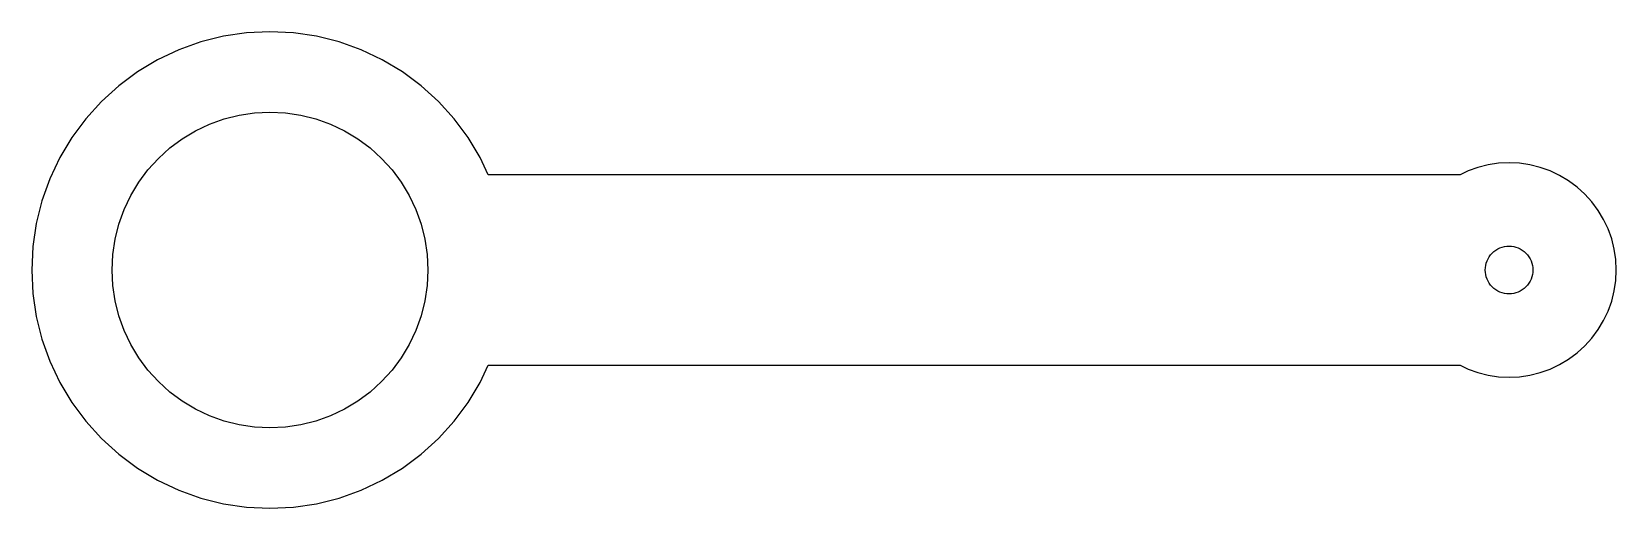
# Model space of a CAD drawing. Header units: millimetres. Extents: x -33.2 to 33.2, y -10 to 10.
import ezdxf

# ---------------------------------------------------------------- set-up
doc = ezdxf.new("R2010")
doc.units = ezdxf.units.MM
doc.layers.add('CUT', color=1, linetype='Continuous')

msp = doc.modelspace()

# ---------------------------------------------------------------- linework, layer by layer
at = {"layer": 'CUT'}
for points in [[(-22.2698, -9.9518), (-21.2991, -9.8079), (-20.3472, -9.5694), (-19.4232, -9.2388), (-18.536, -8.8192), (-17.6943, -8.3147), (-16.9061, -7.7301), (-16.1789, -7.0711), (-15.5199, -6.3439), (-14.9353, -5.5557), (-14.4308, -4.714), (-14.0931, -4), (26.695, -4), (27.0279, -4.1575), (27.4437, -4.3062), (27.8721, -4.4135), (28.3089, -4.4783), (28.75, -4.5), (29.1911, -4.4783), (29.6279, -4.4135), (30.0563, -4.3062), (30.4721, -4.1575), (30.8713, -3.9686), (31.2501, -3.7416), (31.6048, -3.4785), (31.932, -3.182), (32.2285, -2.8548), (32.4916, -2.5001), (32.7186, -2.1213), (32.9075, -1.7221), (33.0562, -1.3063), (33.1635, -0.8779), (33.2283, -0.4411), (33.25, 0), (33.2283, 0.4411), (33.1635, 0.8779), (33.0562, 1.3063), (32.9075, 1.7221), (32.7186, 2.1213), (32.4916, 2.5001), (32.2285, 2.8548), (31.932, 3.182), (31.6048, 3.4785), (31.2501, 3.7416), (30.8713, 3.9686), (30.4721, 4.1575), (30.0563, 4.3062), (29.6279, 4.4135), (29.1911, 4.4783), (28.75, 4.5), (28.3089, 4.4783), (27.8721, 4.4135), (27.4437, 4.3062), (27.0279, 4.1575), (26.695, 4), (-14.0931, 4), (-14.4308, 4.714), (-14.9353, 5.5557), (-15.5199, 6.3439), (-16.1789, 7.0711), (-16.9061, 7.7301), (-17.6943, 8.3147), (-18.536, 8.8192), (-19.4232, 9.2388), (-20.3472, 9.5694), (-21.2991, 9.8079), (-22.2698, 9.9518), (-23.25, 10), (-24.2302, 9.9518), (-25.2009, 9.8079), (-26.1528, 9.5694), (-27.0768, 9.2388), (-27.964, 8.8192), (-28.8057, 8.3147), (-29.5939, 7.7301), (-30.3211, 7.0711), (-30.9801, 6.3439), (-31.5647, 5.5557), (-32.0692, 4.714), (-32.4888, 3.8268), (-32.8194, 2.9028), (-33.0579, 1.9509), (-33.2018, 0.9802), (-33.25, 0), (-33.2018, -0.9802), (-33.0579, -1.9509), (-32.8194, -2.9028), (-32.4888, -3.8268), (-32.0692, -4.714), (-31.5647, -5.5557), (-30.9801, -6.3439), (-30.3211, -7.0711), (-29.5939, -7.7301), (-28.8057, -8.3147), (-27.964, -8.8192), (-27.0768, -9.2388), (-26.1528, -9.5694), (-25.2009, -9.8079), (-24.2302, -9.9518), (-23.25, -10)], [(-23.8994, -6.5931), (-24.5425, -6.4977), (-25.1731, -6.3397), (-25.7853, -6.1207), (-26.373, -5.8427), (-26.9306, -5.5085), (-27.4528, -5.1212), (-27.9346, -4.6846), (-28.3712, -4.2028), (-28.7585, -3.6806), (-29.0927, -3.123), (-29.3707, -2.5353), (-29.5897, -1.9231), (-29.7477, -1.2925), (-29.8431, -0.6494), (-29.875, 0), (-29.8431, 0.6494), (-29.7477, 1.2925), (-29.5897, 1.9231), (-29.3707, 2.5353), (-29.0927, 3.123), (-28.7585, 3.6806), (-28.3712, 4.2028), (-27.9346, 4.6846), (-27.4528, 5.1212), (-26.9306, 5.5085), (-26.373, 5.8427), (-25.7853, 6.1207), (-25.1731, 6.3397), (-24.5425, 6.4977), (-23.8994, 6.5931), (-23.25, 6.625), (-22.6006, 6.5931), (-21.9575, 6.4977), (-21.3269, 6.3397), (-20.7147, 6.1207), (-20.127, 5.8427), (-19.5694, 5.5085), (-19.0472, 5.1212), (-18.5654, 4.6846), (-18.1288, 4.2028), (-17.7415, 3.6806), (-17.4073, 3.123), (-17.1293, 2.5353), (-16.9103, 1.9231), (-16.7523, 1.2925), (-16.6569, 0.6494), (-16.625, 0), (-16.6569, -0.6494), (-16.7523, -1.2925), (-16.9103, -1.9231), (-17.1293, -2.5353), (-17.4073, -3.123), (-17.7415, -3.6806), (-18.1288, -4.2028), (-18.5654, -4.6846), (-19.0472, -5.1212), (-19.5694, -5.5085), (-20.127, -5.8427), (-20.7147, -6.1207), (-21.3269, -6.3397), (-21.9575, -6.4977), (-22.6006, -6.5931), (-23.25, -6.625)], [(28.652, -0.9952), (28.5549, -0.9808), (28.4597, -0.9569), (28.3673, -0.9239), (28.2786, -0.8819), (28.1944, -0.8315), (28.1156, -0.773), (28.0429, -0.7071), (27.977, -0.6344), (27.9185, -0.5556), (27.8681, -0.4714), (27.8261, -0.3827), (27.793, -0.2903), (27.7692, -0.1951), (27.7548, -0.098), (27.75, 0), (27.7548, 0.098), (27.7692, 0.1951), (27.793, 0.2903), (27.8261, 0.3827), (27.8681, 0.4714), (27.9185, 0.5556), (27.977, 0.6344), (28.0429, 0.7071), (28.1156, 0.773), (28.1944, 0.8315), (28.2786, 0.8819), (28.3673, 0.9239), (28.4597, 0.9569), (28.5549, 0.9808), (28.652, 0.9952), (28.75, 1), (28.848, 0.9952), (28.9451, 0.9808), (29.0403, 0.9569), (29.1327, 0.9239), (29.2214, 0.8819), (29.3056, 0.8315), (29.3844, 0.773), (29.4571, 0.7071), (29.523, 0.6344), (29.5815, 0.5556), (29.6319, 0.4714), (29.6739, 0.3827), (29.7069, 0.2903), (29.7308, 0.1951), (29.7452, 0.098), (29.75, 0), (29.7452, -0.098), (29.7308, -0.1951), (29.7069, -0.2903), (29.6739, -0.3827), (29.6319, -0.4714), (29.5815, -0.5556), (29.523, -0.6344), (29.4571, -0.7071), (29.3844, -0.773), (29.3056, -0.8315), (29.2214, -0.8819), (29.1327, -0.9239), (29.0403, -0.9569), (28.9451, -0.9808), (28.848, -0.9952), (28.75, -1)]]:
    msp.add_lwpolyline(points, close=True, dxfattribs=at)

doc.saveas('drawing.dxf')
